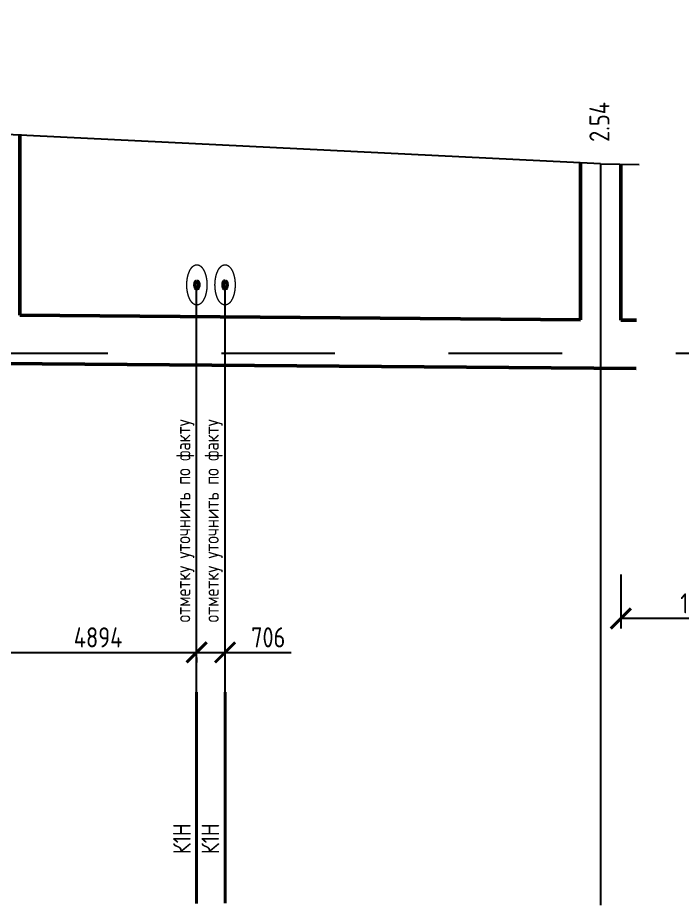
# Model space of a CAD drawing. Header units: millimetres. Extents: x 24859265 to 26550985, y 32092698 to 33532929.
# Drawn here: x 26237585 to 26245838, y 33131136 to 33142143 of the extents above; entities that cross this region are included whole.
import ezdxf
from ezdxf import colors
from ezdxf.entities.mleader import LeaderData, LeaderLine
from ezdxf.math import Vec2, Vec3

# ---------------------------------------------------------------- set-up
doc = ezdxf.new("R2010")
doc.units = ezdxf.units.MM
doc.linetypes.add('ACAD_ISO10W100', pattern=[18.5, 12, -3, 0.5, -3])
doc.linetypes.add('Штриховая', pattern=[2822.222233, 1411.111116, -1411.111116])
doc.layers.add('Выноски', color=7, linetype='Continuous')
doc.layers.add('Рамка и штамп', color=7, linetype='Continuous')
doc.layers.add('Труба профиль', color=7, linetype='Continuous', lineweight=50)
doc.styles.add('GOST 2.304', font='GOST_0.TTF')
doc.styles.get("Standard").update_dxf_attribs({"font": 'arial.ttf'})
doc.dimstyles.new('ISO-25', dxfattribs={"dimtxt": 2.5, "dimasz": 2.5, "dimexe": 1.25, "dimexo": 0.625, "dimtad": 1, "dimtxsty": 'Standard', "dimcen": 2.5, "dimadec": 0, "dimazin": 0, "dimtfac": 1, "dimtmove": 0, "dimatfit": 3, "dimfxl": 1, "dimarcsym": 0})

# ---------------------------------------------------------------- blocks, each defined once
blk = doc.blocks.new('_ArchTick')
at = {"color": 0, "linetype": 'ByBlock', "const_width": 0.15}
blk.add_lwpolyline([(-0.5, -0.5), (0.5, 0.5)], dxfattribs=at)
blk = doc.blocks.new('*D85')
at = {"color": 0, "lineweight": -2, "transparency": 16777216}
for p, q in [((26237360, 33134325), (26237360, 33134388)), ((26239807, 33134325), (26239807, 33134388)), ((26237360, 33134263), (26239807, 33134263))]:
    blk.add_line(p, q, dxfattribs=at)
at = {"color": 0, "lineweight": -2, "transparency": 16777216, "xscale": 250, "yscale": 250, "zscale": 250, "rotation": 180}
blk.add_blockref('_ArchTick', (26237360, 33134263), dxfattribs=at)
at = {"color": 0, "lineweight": -2, "transparency": 16777216, "xscale": 250, "yscale": 250, "zscale": 250}
blk.add_blockref('_ArchTick', (26239807, 33134263), dxfattribs=at)
at = {"color": 0, "transparency": 16777216, "insert": (26238583, 33134450), "char_height": 250, "attachment_point": 5, "style": 'GOST 2.304'}
blk.add_mtext('4894', dxfattribs=at)
blk = doc.blocks.new('*D86')
at = {"color": 0, "lineweight": -2, "transparency": 16777216}
for p, q in [((26240160, 33134325), (26240160, 33134388)), ((26239807, 33134263), (26240160, 33134263)), ((26239807, 33134201), (26239807, 33134138)), ((26240160, 33134263), (26240981, 33134263))]:
    blk.add_line(p, q, dxfattribs=at)
at = {"color": 0, "lineweight": -2, "transparency": 16777216, "xscale": 250, "yscale": 250, "zscale": 250, "rotation": 180}
blk.add_blockref('_ArchTick', (26239807, 33134263), dxfattribs=at)
at = {"color": 0, "lineweight": -2, "transparency": 16777216, "xscale": 250, "yscale": 250, "zscale": 250}
blk.add_blockref('_ArchTick', (26240160, 33134263), dxfattribs=at)
at = {"color": 0, "transparency": 16777216, "insert": (26240696, 33134450), "char_height": 250, "attachment_point": 5, "style": 'GOST 2.304'}
blk.add_mtext('706', dxfattribs=at)
blk = doc.blocks.new('*D583')
at = {"color": 0, "lineweight": -2, "transparency": 16777216}
for p, q in [((26245075, 33135232), (26245075, 33134560)), ((26247067, 33134960), (26247067, 33134560)), ((26247067, 33134685), (26245075, 33134685))]:
    blk.add_line(p, q, dxfattribs=at)
at = {"color": 0, "lineweight": -2, "transparency": 16777216, "xscale": 250, "yscale": 250, "zscale": 250, "rotation": 180}
blk.add_blockref('_ArchTick', (26245075, 33134685), dxfattribs=at)
at = {"color": 0, "lineweight": -2, "transparency": 16777216, "xscale": 250, "yscale": 250, "zscale": 250}
blk.add_blockref('_ArchTick', (26247067, 33134685), dxfattribs=at)
at = {"color": 0, "transparency": 16777216, "insert": (26246071, 33134873), "char_height": 250, "attachment_point": 5, "style": 'GOST 2.304'}
blk.add_mtext('1000', dxfattribs=at)

msp = doc.modelspace()

# ---------------------------------------------------------------- linework, layer by layer
for p, q in [((26244824.681, 33140328.0291), (26237359.681, 33140698.0291)), ((26244824.681, 33140328.0291), (26244824.681, 33131125.0248)), ((26244824.681, 33140328.0291), (26245302.0855, 33140321.9519)), ((26239806.6375, 33133769.6103), (26239806.6375, 33138776.2239)), ((26240159.681, 33133769.9822), (26240159.681, 33138776.5958))]:
    msp.add_line(p, q)
at = {"color": 4, "linetype": 'Штриховая'}
msp.add_line((26076424.681, 33137978.0291), (26285187.4693, 33137978.0291), dxfattribs=at)
at = {"lineweight": 40}
for p, q in [((26239806.6375, 33131147.5863), (26239806.6375, 33133769.6103)), ((26240159.681, 33131147.9582), (26240159.681, 33133769.9822))]:
    msp.add_line(p, q, dxfattribs=at)
at = {"layer": 'Труба профиль'}
for p, q in [((26237609.681, 33140698.0291), (26237609.681, 33138448.654)), ((26244574.681, 33138393.241), (26244574.681, 33140339.3036)), ((26245074.681, 33140328.0291), (26245074.681, 33138389.2631)), ((26237609.681, 33138448.654), (26244574.681, 33138393.241)), ((26245074.681, 33138389.2631), (26245268.7716, 33138387.7189)), ((26237359.681, 33137850.643), (26245264.2173, 33137787.7551))]:
    msp.add_line(p, q, dxfattribs=at)
at = {"layer": 'Труба профиль', "color": 3, "linetype": 'Штриховая', "lineweight": 9, "ltscale": 50}
for centre in [(26239809.681, 33138826.5958), (26240159.681, 33138826.5958)]:
    msp.add_ellipse(centre, major_axis=(0, 250), ratio=0.5, dxfattribs=at)
at = {"layer": 'Труба профиль'}
for centre in [(26239809.681, 33138826.5958), (26240159.681, 33138826.5958)]:
    msp.add_ellipse(centre, major_axis=(0, 50), ratio=0.5, dxfattribs=at)

# ---------------------------------------------------------------- texts
at = {"linetype": 'ByBlock', "lineweight": 40, "ltscale": 400, "style": 'GOST 2.304'}
msp.add_text('2.54', height=250, rotation=90, dxfattribs=at).set_placement((26244934.3906, 33140601.6411))
at = {"layer": 'Рамка и штамп', "linetype": 'ACAD_ISO10W100', "style": 'GOST 2.304'}
for s, height, p in [('отметку уточнить по факту', 180, (26239728.442, 33134636.3886)), ('отметку уточнить по факту', 180, (26240081.4856, 33134636.3886)), ('К1Н', 220, (26239733.7565, 33131758.44)), ('К1Н', 220, (26240086.8, 33131758.8119))]:
    msp.add_text(s, height=height, rotation=90, dxfattribs=at).set_placement(p)

# ---------------------------------------------------------------- dimensions: what is measured, and where the dimension line sits
dim = msp.add_linear_dim(base=(26245074.681, 33134685.3199), p1=(26247066.975, 33135022.6397), p2=(26245074.681, 33135294.5064), angle=180, text='1000', dimstyle='ISO-25', override={"dimscale": 100, "dimdec": 0, "dimlfac": 1, "dimtxsty": 'GOST 2.304', "dimblk1": 'ArchTick', "dimblk2": 'ArchTick', "dimsah": 1})
dim.commit()
dim.dimension.update_dxf_attribs({"geometry": '*D583', "text_midpoint": (26246070.828, 33134872.8199)})
for base, p1, p2, picture, middle in [((26239806.6375, 33134262.5841), (26237359.681, 33134262.5841), (26239806.6375, 33134262.5841), '*D85', (26238583.1593, 33134450.2628)), ((26240159.681, 33134262.5841), (26239806.6375, 33134263.8341), (26240159.681, 33134262.5841), '*D86', (26240695.5549, 33134450.2628))]:
    dim = msp.add_linear_dim(base=base, p1=p1, p2=p2, dimstyle='ISO-25', override={"dimscale": 100, "dimdec": 0, "dimlfac": 2, "dimtxsty": 'GOST 2.304', "dimblk1": 'ArchTick', "dimblk2": 'ArchTick', "dimsah": 1})
    dim.commit()
    dim.dimension.update_dxf_attribs({"geometry": picture, "text_midpoint": middle})

# ---------------------------------------------------------------- leaders
at = {"layer": 'Выноски', "color": 0, "lineweight": -2}
ml = msp.add_multileader_mtext('Standard', dxfattribs=at)
ml.set_content('\\A1;{\\C0;PE 100 SDR 17\\PDN250, L=65 м, h\\H0.7x;\\S^ лот;\\H1.4286x;=1.3 м,\\PСброс условно-чистых стоков в р.Бельбек}', color=5, style='GOST 2.304')
ml.set_leader_properties(lineweight=-3)
ml.build(insert=Vec2(0, 0))
ml.multileader.update_dxf_attribs({"text_left_attachment_type": 6, "text_right_attachment_type": 6, "dogleg_length": 1, "arrow_head_size": 250, "scale": 100})
ctx = ml.context
ctx.base_point, ctx.scale, ctx.char_height, ctx.arrow_head_size, ctx.landing_gap_size, ctx.plane_origin = Vec3(26355468.9519, 33141526.3866), 100, 250, 250, 180, Vec3(26313105.5098, 33121257.1893)
ctx.left_attachment, ctx.right_attachment, ctx.text_align_type = 6, 6, 1
notes = []
notes.append((ctx, [(0, (1, 1, 0), (26355448.9823, 33141526.3866), (1, 0), 19.9696, [(1, [(26354643.5309, 33142143.4931)], 0, [])])]))
ctx.mtext.insert, ctx.mtext.width, ctx.mtext.alignment, ctx.mtext.flow_direction = Vec3(26357234.8537, 33141847.6381), 3875, 2, 5
for ctx, leaders in notes:
    for number, flags, end, landing, length, lines in leaders:
        leader = LeaderData()
        leader.index, (leader.has_last_leader_line, leader.has_dogleg_vector, leader.attachment_direction) = number, flags
        leader.last_leader_point, leader.dogleg_vector, leader.dogleg_length = Vec3(end), Vec3(landing), length
        for number, points, colour, breaks in lines:
            line = LeaderLine()
            line.index, line.vertices, line.color, line.breaks = number, Vec3.list(points), colors.encode_raw_color(colour), breaks
            leader.lines.append(line)
        ctx.leaders.append(leader)

doc.saveas('drawing.dxf')
